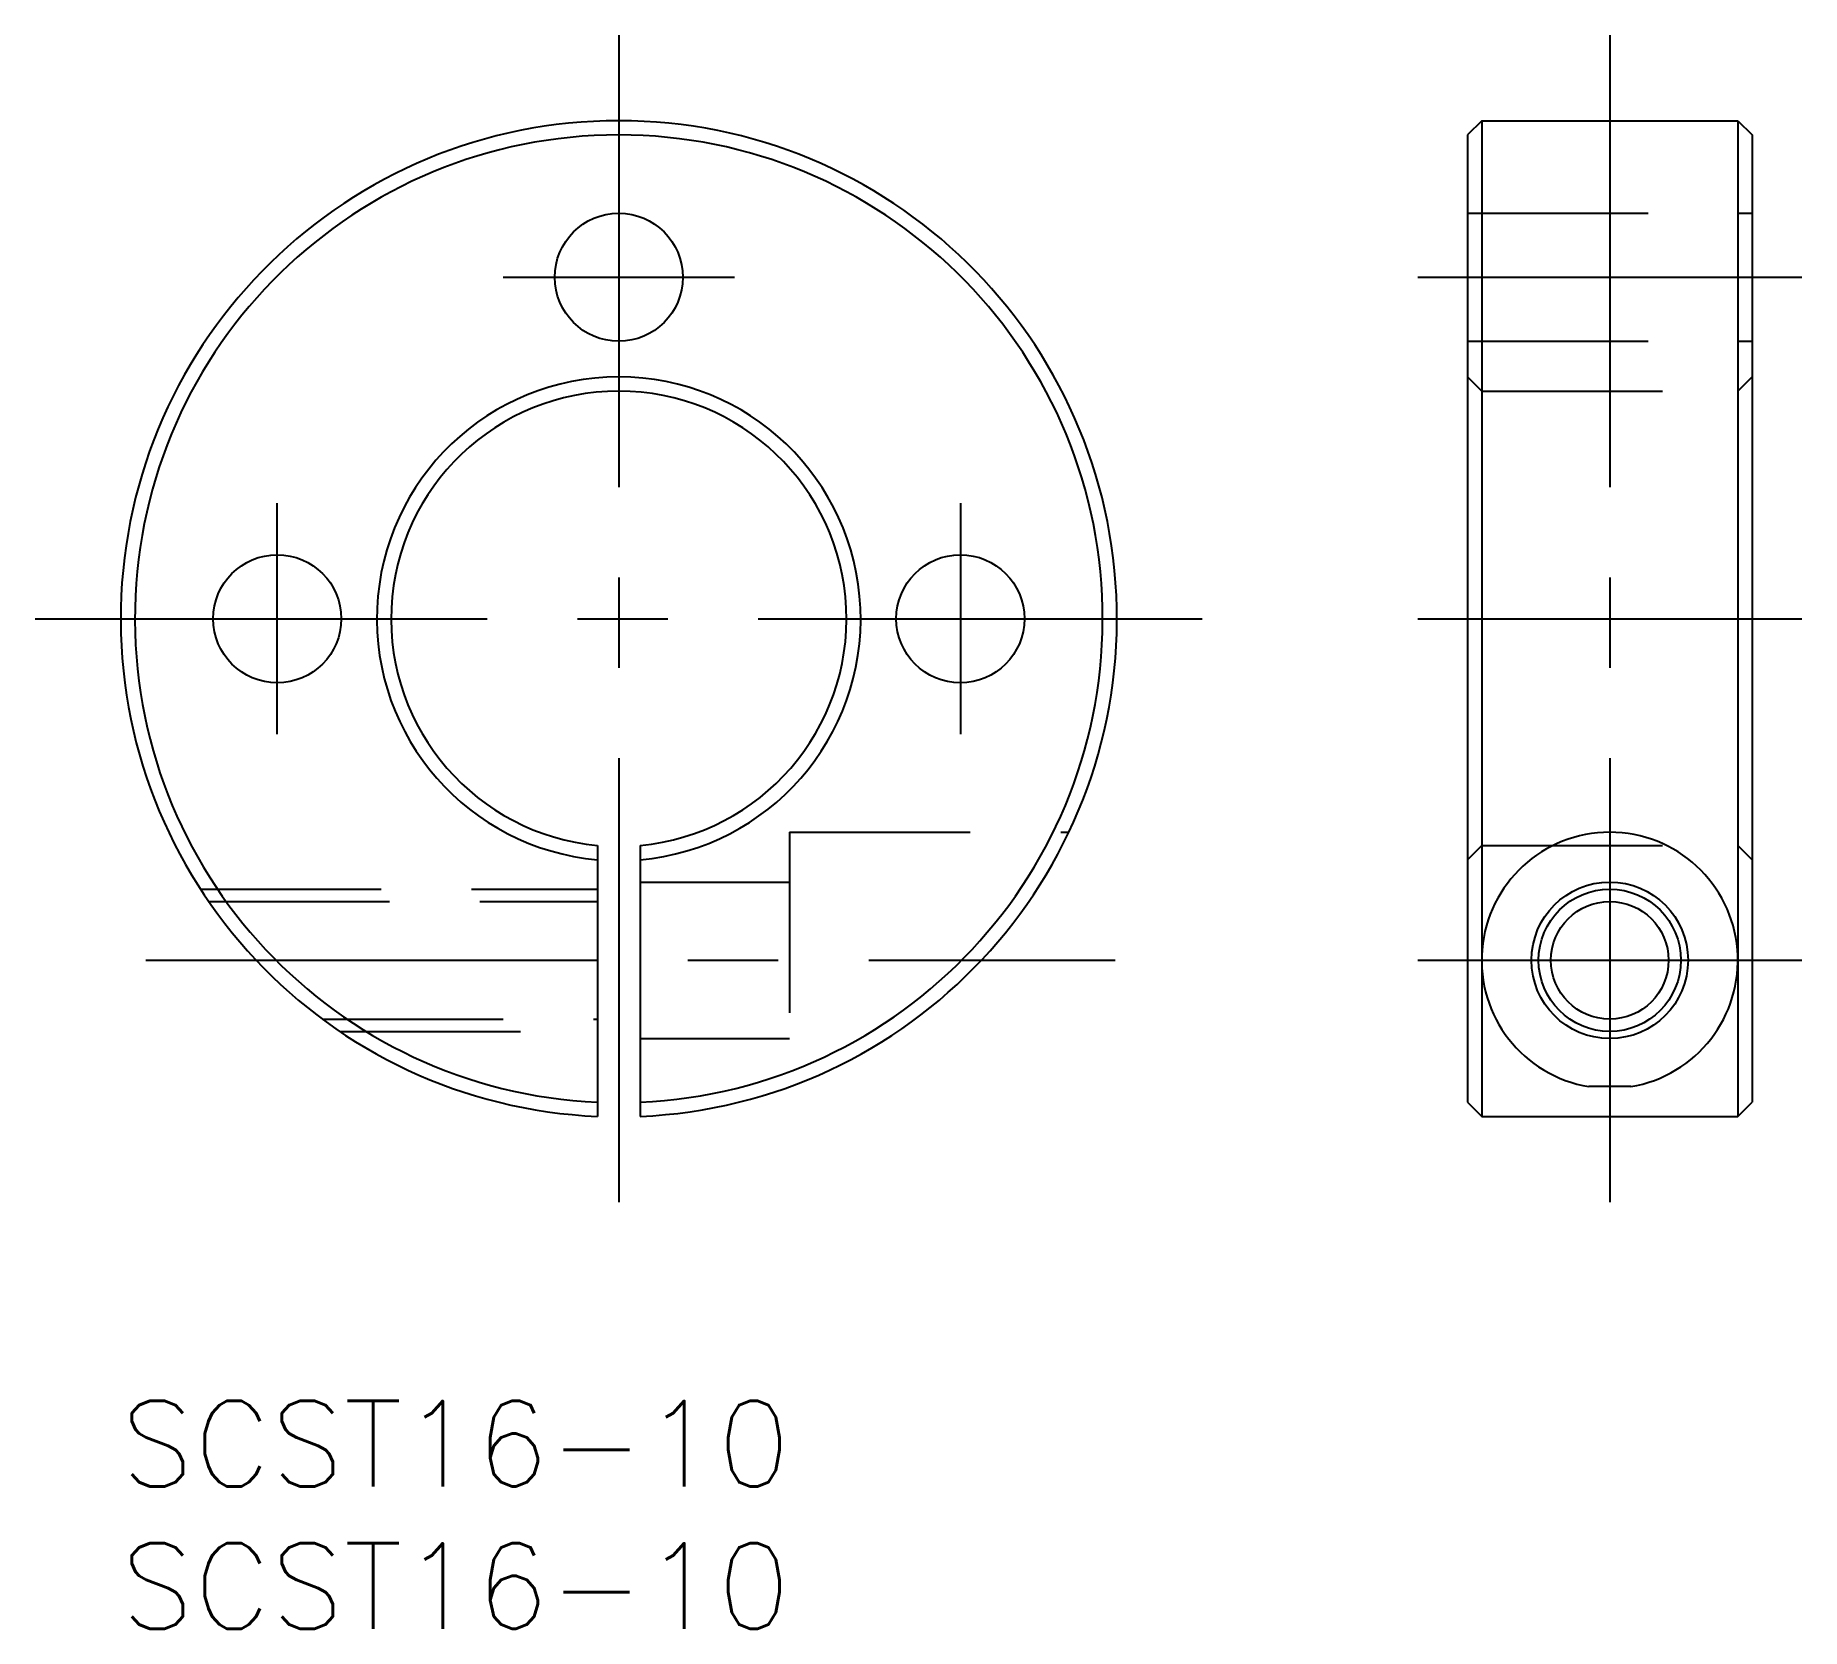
# Model space of a CAD drawing. Extents: x -3 to 59.1, y -8 to 48.
import ezdxf

# ---------------------------------------------------------------- set-up
doc = ezdxf.new("R2010")
doc.units = 0
doc.header["$LTSCALE"] = 0.5
doc.linetypes.add('CENTER', pattern=[50.8, 31.75, -6.35, 6.35, -6.35])
doc.linetypes.add('DASHED', pattern=[19.05, 12.7, -6.35])
for name, color, linetype in [('MSM_CENTER', 1, 'CENTER'), ('MSM_CONTINUOUS', 7, 'CONTINUOUS'), ('MSM_DASHED', 4, 'DASHED'), ('MSM_NARROW', 5, 'CONTINUOUS'), ('MSM_PART_NUMBER', 7, 'CONTINUOUS')]:
    doc.layers.add(name, color=color, linetype=linetype)
doc.styles.get("Standard").update_dxf_attribs({"font": 'txt.shx', "height": 3, "bigfont": 'bigfont.shx'})

# ---------------------------------------------------------------- blocks, each defined once
blk = doc.blocks.new('*U3')
at = {"layer": 'MSM_PART_NUMBER'}
blk.add_text('SCST16-10', height=3, dxfattribs=at).set_placement((0, -3))
blk = doc.blocks.new('*U4')
at = {"layer": 'MSM_PART_NUMBER'}
blk.add_text('SCST16-10', height=3, dxfattribs=at).set_placement((0, -8))

msp = doc.modelspace()

# ---------------------------------------------------------------- linework, layer by layer
at = {"layer": 'MSM_CENTER'}
for p, q in [((17.5, 47.984), (17.5, 6.984)), ((52.317, 47.984), (52.317, 6.984)), ((13.44, 39.484), (21.56, 39.484)), ((45.575, 39.484), (59.06, 39.484)), ((5.5, 23.424), (5.5, 31.544)), ((29.5, 31.544), (29.5, 23.424)), ((-3, 27.484), (38, 27.484)), ((45.575, 27.484), (59.06, 27.484)), ((0.879, 15.484), (34.942, 15.484)), ((45.575, 15.484), (59.06, 15.484))]:
    msp.add_line(p, q, dxfattribs=at)
at = {"layer": 'MSM_CONTINUOUS'}
for p, q in [((47.817, 44.984), (47.317, 44.484)), ((47.817, 44.984), (47.817, 10)), ((47.817, 44.984), (56.817, 44.984)), ((56.817, 44.984), (56.817, 10)), ((56.817, 44.984), (57.317, 44.484)), ((47.317, 44.484), (47.317, 10.5)), ((57.317, 44.484), (57.317, 10.5)), ((16.75, 19.519), (16.75, 10)), ((18.25, 19.519), (18.25, 10)), ((53.054, 11.045), (51.58, 11.045)), ((47.317, 10.5), (47.817, 10)), ((47.817, 10), (56.817, 10)), ((56.817, 10), (57.317, 10.5))]:
    msp.add_line(p, q, dxfattribs=at)
for centre, radius in [((17.5, 39.484), 2.25), ((5.5, 27.484), 2.25), ((29.5, 27.484), 2.25), ((52.317, 15.484), 2.75), ((52.317, 15.484), 2.067)]:
    msp.add_circle(centre, radius, dxfattribs=at)
for centre, radius, start, end in [((17.5, 27.484), 17.5, 272.45629, 267.54371), ((17.5, 27.484), 17, 272.52858, 267.47142), ((17.5, 27.484), 8.5, 275.06209, 264.93791), ((17.5, 27.484), 8, 275.37938, 264.62062), ((52.317, 15.484), 4.5, 279.42278, 260.57722)]:
    msp.add_arc(centre, radius, start, end, dxfattribs=at)
at = {"layer": 'MSM_DASHED'}
for p, q in [((47.317, 41.734), (57.317, 41.734)), ((47.317, 37.234), (57.317, 37.234)), ((47.317, 35.984), (47.817, 35.484)), ((47.817, 35.484), (56.817, 35.484)), ((56.817, 35.484), (57.317, 35.984)), ((23.5, 19.984), (23.5, 11.045)), ((23.5, 19.984), (33.311, 19.984)), ((47.317, 19.017), (47.817, 19.519)), ((47.817, 19.519), (56.817, 19.519)), ((56.817, 19.519), (57.317, 19.017)), ((18.25, 18.234), (23.5, 18.234)), ((2.803, 17.984), (16.75, 17.984)), ((3.092, 17.551), (16.75, 17.551)), ((7.09, 13.417), (16.75, 13.417)), ((7.702, 12.984), (16.75, 12.984)), ((18.25, 12.734), (23.5, 12.734))]:
    msp.add_line(p, q, dxfattribs=at)
at = {"layer": 'MSM_NARROW'}
msp.add_circle((52.317, 15.484), 2.5, dxfattribs=at)

# ---------------------------------------------------------------- block references
at = {"layer": 'MSM_CONTINUOUS'}
for name in ['*U3', '*U4']:
    msp.add_blockref(name, (0, 0), dxfattribs=at)

doc.saveas('drawing.dxf')
